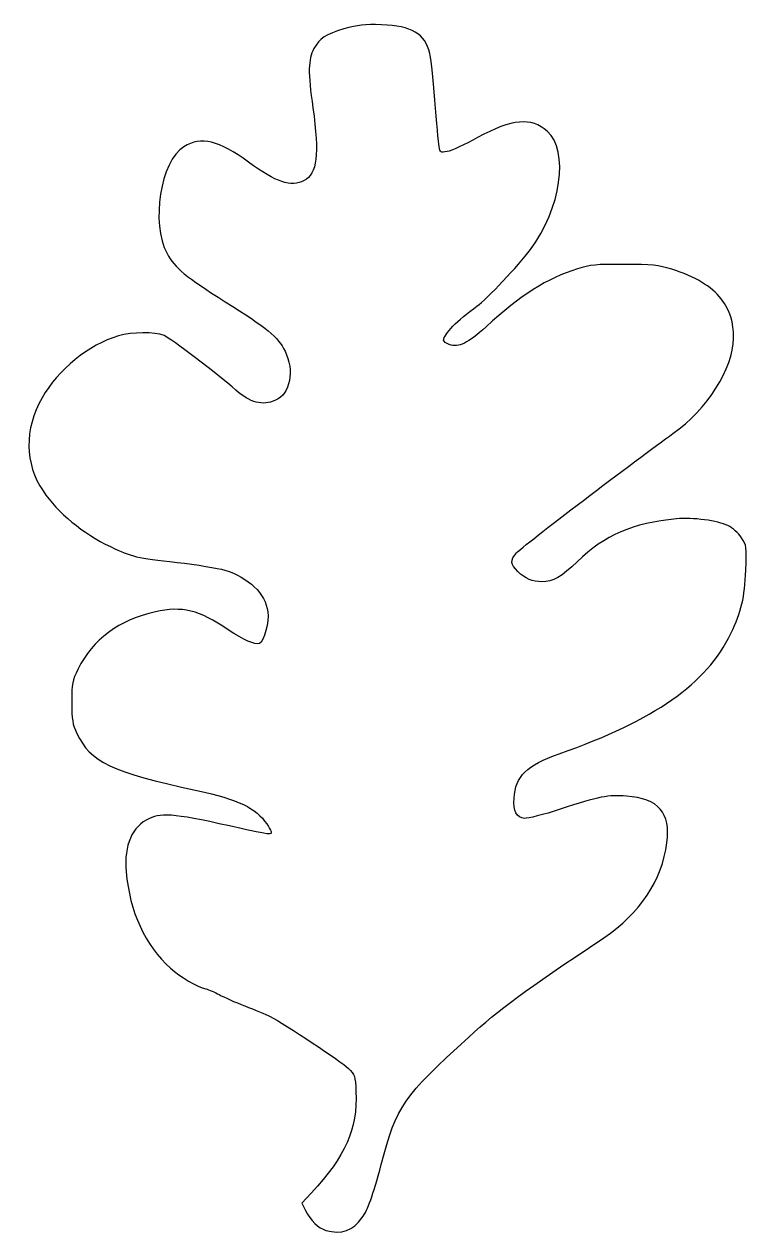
# Model space of a CAD drawing. Header units: centimetres. Extents: x -8.1 to 1.7, y -8.9 to 7.6.
import ezdxf

# ---------------------------------------------------------------- set-up
doc = ezdxf.new("R2010")
doc.units = ezdxf.units.CM
doc.header["$MEASUREMENT"] = 0
doc.layers.add('Layer 1', color=7, linetype='Continuous')

msp = doc.modelspace()

# ---------------------------------------------------------------- linework, layer by layer
at = {"layer": 'Layer 1'}
msp.add_open_spline([(-4.02443, -8.81793), (-4.12474, -8.78883), (-4.23466, -8.68254), (-4.30301, -8.54856), (-4.30301, -8.54856), (-4.30301, -8.54856), (-4.35414, -8.44834), (-4.35414, -8.44834), (-4.35414, -8.44834), (-4.35414, -8.44834), (-4.22514, -8.31009), (-4.22514, -8.31009), (-4.22514, -8.31009), (-3.75346, -7.80462), (-3.59407, -7.44342), (-3.61547, -6.92851), (-3.61547, -6.92851), (-3.62445, -6.71252), (-3.6282, -6.7009), (-3.71739, -6.61265), (-3.71739, -6.61265), (-3.80929, -6.52173), (-4.5881, -6.00538), (-4.78435, -5.90526), (-4.78435, -5.90526), (-4.84063, -5.87655), (-4.99565, -5.81153), (-5.12886, -5.76077), (-5.12886, -5.76077), (-5.26206, -5.71002), (-5.41867, -5.64085), (-5.47687, -5.60707), (-5.47687, -5.60707), (-5.53508, -5.57329), (-5.61843, -5.53794), (-5.66208, -5.52852), (-5.66208, -5.52852), (-5.77091, -5.50502), (-6.01795, -5.36034), (-6.14178, -5.24757), (-6.14178, -5.24757), (-6.49295, -4.9278), (-6.69866, -4.48091), (-6.74636, -3.93421), (-6.74636, -3.93421), (-6.77821, -3.56913), (-6.66797, -3.31561), (-6.43047, -3.20772), (-6.43047, -3.20772), (-6.24487, -3.12342), (-6.06386, -3.14337), (-5.17929, -3.34565), (-5.17929, -3.34565), (-4.98563, -3.38994), (-4.80895, -3.42239), (-4.78668, -3.41776), (-4.78668, -3.41776), (-4.75459, -3.41109), (-4.76379, -3.38283), (-4.83101, -3.28153), (-4.83101, -3.28153), (-4.97498, -3.0646), (-5.21585, -2.94939), (-5.78214, -2.82659), (-5.78214, -2.82659), (-6.94727, -2.57395), (-7.23723, -2.43614), (-7.41813, -2.04909), (-7.41813, -2.04909), (-7.47881, -1.91925), (-7.48727, -1.86729), (-7.48747, -1.62294), (-7.48747, -1.62294), (-7.48769, -1.36251), (-7.48222, -1.33352), (-7.40212, -1.17072), (-7.40212, -1.17072), (-7.20457, -0.76922), (-6.84283, -0.50189), (-6.34819, -0.39184), (-6.34819, -0.39184), (-5.98377, -0.31077), (-5.75598, -0.36711), (-5.35423, -0.63769), (-5.35423, -0.63769), (-5.14493, -0.77865), (-4.99016, -0.84653), (-4.93038, -0.82359), (-4.93038, -0.82359), (-4.86998, -0.80042), (-4.79473, -0.52184), (-4.81405, -0.39298), (-4.81405, -0.39298), (-4.85167, -0.14214), (-5.07597, 0.07452), (-5.40242, 0.17535), (-5.40242, 0.17535), (-5.49367, 0.20354), (-5.78588, 0.25068), (-6.05177, 0.28011), (-6.05177, 0.28011), (-6.60687, 0.34156), (-6.6653, 0.35544), (-6.96191, 0.49636), (-6.96191, 0.49636), (-7.33553, 0.67387), (-7.67875, 0.95728), (-7.87907, 1.2537), (-7.87907, 1.2537), (-8.13104, 1.62655), (-8.13593, 2.09143), (-7.89245, 2.52434), (-7.89245, 2.52434), (-7.67743, 2.90662), (-7.25378, 3.24946), (-6.85271, 3.36574), (-6.85271, 3.36574), (-6.66073, 3.4214), (-6.35729, 3.42403), (-6.23083, 3.37113), (-6.23083, 3.37113), (-6.14174, 3.33387), (-5.49727, 2.84499), (-5.25198, 2.62861), (-5.25198, 2.62861), (-5.05297, 2.45305), (-4.8941, 2.41206), (-4.71029, 2.48886), (-4.71029, 2.48886), (-4.512, 2.57171), (-4.44959, 2.8976), (-4.58193, 3.15916), (-4.58193, 3.15916), (-4.68077, 3.35452), (-4.82081, 3.47016), (-5.3975, 3.83261), (-5.3975, 3.83261), (-5.93833, 4.17252), (-6.08123, 4.29101), (-6.18887, 4.48878), (-6.18887, 4.48878), (-6.41272, 4.90008), (-6.27888, 5.74975), (-5.95966, 5.94388), (-5.95966, 5.94388), (-5.72226, 6.08825), (-5.48341, 6.031), (-5.07738, 5.73241), (-5.07738, 5.73241), (-4.7034, 5.45739), (-4.50073, 5.39026), (-4.32254, 5.48241), (-4.32254, 5.48241), (-4.14365, 5.57492), (-4.1119, 5.83556), (-4.2019, 6.47284), (-4.2019, 6.47284), (-4.27074, 6.9604), (-4.26781, 7.12909), (-4.18786, 7.27982), (-4.18786, 7.27982), (-4.11359, 7.41985), (-4.02341, 7.47909), (-3.7801, 7.54768), (-3.7801, 7.54768), (-3.58049, 7.60395), (-3.50368, 7.61234), (-3.26613, 7.60381), (-3.26613, 7.60381), (-2.8478, 7.5888), (-2.67893, 7.48867), (-2.60811, 7.21368), (-2.60811, 7.21368), (-2.59499, 7.16274), (-2.56481, 6.87699), (-2.54104, 6.57868), (-2.54104, 6.57868), (-2.51727, 6.28036), (-2.49091, 5.99654), (-2.48246, 5.94798), (-2.48246, 5.94798), (-2.46763, 5.86274), (-2.46377, 5.86028), (-2.37126, 5.87705), (-2.37126, 5.87705), (-2.31854, 5.88661), (-2.13254, 5.97201), (-1.95792, 6.06684), (-1.95792, 6.06684), (-1.48225, 6.32514), (-1.22911, 6.3482), (-1.00729, 6.15343), (-1.00729, 6.15343), (-0.70758, 5.89029), (-0.8208, 5.09704), (-1.23736, 4.54138), (-1.23736, 4.54138), (-1.39861, 4.3263), (-1.83421, 3.86577), (-1.96579, 3.77128), (-1.96579, 3.77128), (-2.23227, 3.57991), (-2.4203, 3.38805), (-2.42076, 3.30705), (-2.42076, 3.30705), (-2.42086, 3.29028), (-2.38597, 3.26437), (-2.34324, 3.24948), (-2.34324, 3.24948), (-2.21317, 3.20413), (-2.09146, 3.26285), (-1.84206, 3.49126), (-1.84206, 3.49126), (-1.36881, 3.9247), (-1.01403, 4.14934), (-0.59531, 4.2807), (-0.59531, 4.2807), (-0.41886, 4.33605), (-0.3485, 4.34271), (0.03969, 4.34078), (0.03969, 4.34078), (0.42382, 4.33888), (0.50171, 4.33084), (0.68825, 4.27381), (0.68825, 4.27381), (1.00049, 4.17836), (1.23665, 4.03698), (1.35958, 3.8719), (1.35958, 3.8719), (1.4915, 3.69476), (1.53197, 3.56693), (1.52936, 3.33561), (1.52936, 3.33561), (1.52469, 2.92097), (1.17208, 2.36449), (0.70511, 2.03481), (0.70511, 2.03481), (0.23352, 1.70187), (-1.36453, 0.48538), (-1.42552, 0.4129), (-1.42552, 0.4129), (-1.51617, 0.30516), (-1.51303, 0.25655), (-1.4089, 0.15611), (-1.4089, 0.15611), (-1.3082, 0.05898), (-1.20963, 0.01701), (-1.08222, 0.01701), (-1.08222, 0.01701), (-0.93251, 0.01701), (-0.81294, 0.08478), (-0.59903, 0.29088), (-0.59903, 0.29088), (-0.22076, 0.65535), (0.1538, 0.81699), (0.75468, 0.87506), (0.75468, 0.87506), (0.96637, 0.89552), (1.32073, 0.84863), (1.45277, 0.78268), (1.45277, 0.78268), (1.51908, 0.74957), (1.59581, 0.68084), (1.63844, 0.61637), (1.63844, 0.61637), (1.71023, 0.50782), (1.71095, 0.50249), (1.69758, 0.17576), (1.69758, 0.17576), (1.68205, -0.20397), (1.63934, -0.38454), (1.49288, -0.68964), (1.49288, -0.68964), (1.16465, -1.37339), (0.46146, -1.86552), (-0.84479, -2.32567), (-0.84479, -2.32567), (-1.29041, -2.48264), (-1.4398, -2.62964), (-1.46124, -2.9322), (-1.46124, -2.9322), (-1.47355, -3.106), (-1.42721, -3.19512), (-1.31902, -3.20572), (-1.31902, -3.20572), (-1.27221, -3.21031), (-1.06216, -3.1566), (-0.83014, -3.08071), (-0.83014, -3.08071), (-0.29966, -2.9072), (-0.17777, -2.88308), (0.0714, -2.90229), (0.0714, -2.90229), (0.50929, -2.93606), (0.67452, -3.12705), (0.62199, -3.5387), (0.62199, -3.5387), (0.55701, -4.04789), (0.25505, -4.50291), (-0.23599, -4.8316), (-0.23599, -4.8316), (-1.34217, -5.57204), (-1.65465, -5.80184), (-2.07698, -6.18549), (-2.07698, -6.18549), (-2.982, -7.00762), (-3.05307, -7.11094), (-3.27027, -7.92049), (-3.27027, -7.92049), (-3.38931, -8.36414), (-3.44703, -8.52432), (-3.53277, -8.64894), (-3.53277, -8.64894), (-3.6522, -8.82253), (-3.81532, -8.8786), (-4.02443, -8.81793)], degree=3, knots=[0, 0, 0, 0, 0.0125, 0.0125, 0.0125, 0.0125, 0.025, 0.025, 0.025, 0.025, 0.0375, 0.0375, 0.0375, 0.0375, 0.05, 0.05, 0.05, 0.05, 0.0625, 0.0625, 0.0625, 0.0625, 0.075, 0.075, 0.075, 0.075, 0.0875, 0.0875, 0.0875, 0.0875, 0.1, 0.1, 0.1, 0.1, 0.1125, 0.1125, 0.1125, 0.1125, 0.125, 0.125, 0.125, 0.125, 0.1375, 0.1375, 0.1375, 0.1375, 0.15, 0.15, 0.15, 0.15, 0.1625, 0.1625, 0.1625, 0.1625, 0.175, 0.175, 0.175, 0.175, 0.1875, 0.1875, 0.1875, 0.1875, 0.2, 0.2, 0.2, 0.2, 0.2125, 0.2125, 0.2125, 0.2125, 0.225, 0.225, 0.225, 0.225, 0.2375, 0.2375, 0.2375, 0.2375, 0.25, 0.25, 0.25, 0.25, 0.2625, 0.2625, 0.2625, 0.2625, 0.275, 0.275, 0.275, 0.275, 0.2875, 0.2875, 0.2875, 0.2875, 0.3, 0.3, 0.3, 0.3, 0.3125, 0.3125, 0.3125, 0.3125, 0.325, 0.325, 0.325, 0.325, 0.3375, 0.3375, 0.3375, 0.3375, 0.35, 0.35, 0.35, 0.35, 0.3625, 0.3625, 0.3625, 0.3625, 0.375, 0.375, 0.375, 0.375, 0.3875, 0.3875, 0.3875, 0.3875, 0.4, 0.4, 0.4, 0.4, 0.4125, 0.4125, 0.4125, 0.4125, 0.425, 0.425, 0.425, 0.425, 0.4375, 0.4375, 0.4375, 0.4375, 0.45, 0.45, 0.45, 0.45, 0.4625, 0.4625, 0.4625, 0.4625, 0.475, 0.475, 0.475, 0.475, 0.4875, 0.4875, 0.4875, 0.4875, 0.5, 0.5, 0.5, 0.5, 0.5125, 0.5125, 0.5125, 0.5125, 0.525, 0.525, 0.525, 0.525, 0.5375, 0.5375, 0.5375, 0.5375, 0.55, 0.55, 0.55, 0.55, 0.5625, 0.5625, 0.5625, 0.5625, 0.575, 0.575, 0.575, 0.575, 0.5875, 0.5875, 0.5875, 0.5875, 0.6, 0.6, 0.6, 0.6, 0.6125, 0.6125, 0.6125, 0.6125, 0.625, 0.625, 0.625, 0.625, 0.6375, 0.6375, 0.6375, 0.6375, 0.65, 0.65, 0.65, 0.65, 0.6625, 0.6625, 0.6625, 0.6625, 0.675, 0.675, 0.675, 0.675, 0.6875, 0.6875, 0.6875, 0.6875, 0.7, 0.7, 0.7, 0.7, 0.7125, 0.7125, 0.7125, 0.7125, 0.725, 0.725, 0.725, 0.725, 0.7375, 0.7375, 0.7375, 0.7375, 0.75, 0.75, 0.75, 0.75, 0.7625, 0.7625, 0.7625, 0.7625, 0.775, 0.775, 0.775, 0.775, 0.7875, 0.7875, 0.7875, 0.7875, 0.8, 0.8, 0.8, 0.8, 0.8125, 0.8125, 0.8125, 0.8125, 0.825, 0.825, 0.825, 0.825, 0.8375, 0.8375, 0.8375, 0.8375, 0.85, 0.85, 0.85, 0.85, 0.8625, 0.8625, 0.8625, 0.8625, 0.875, 0.875, 0.875, 0.875, 0.8875, 0.8875, 0.8875, 0.8875, 0.9, 0.9, 0.9, 0.9, 0.9125, 0.9125, 0.9125, 0.9125, 0.925, 0.925, 0.925, 0.925, 0.9375, 0.9375, 0.9375, 0.9375, 0.95, 0.95, 0.95, 0.95, 0.9625, 0.9625, 0.9625, 0.9625, 0.975, 0.975, 0.975, 0.975, 1, 1, 1, 1], dxfattribs=at)

doc.saveas('drawing.dxf')
